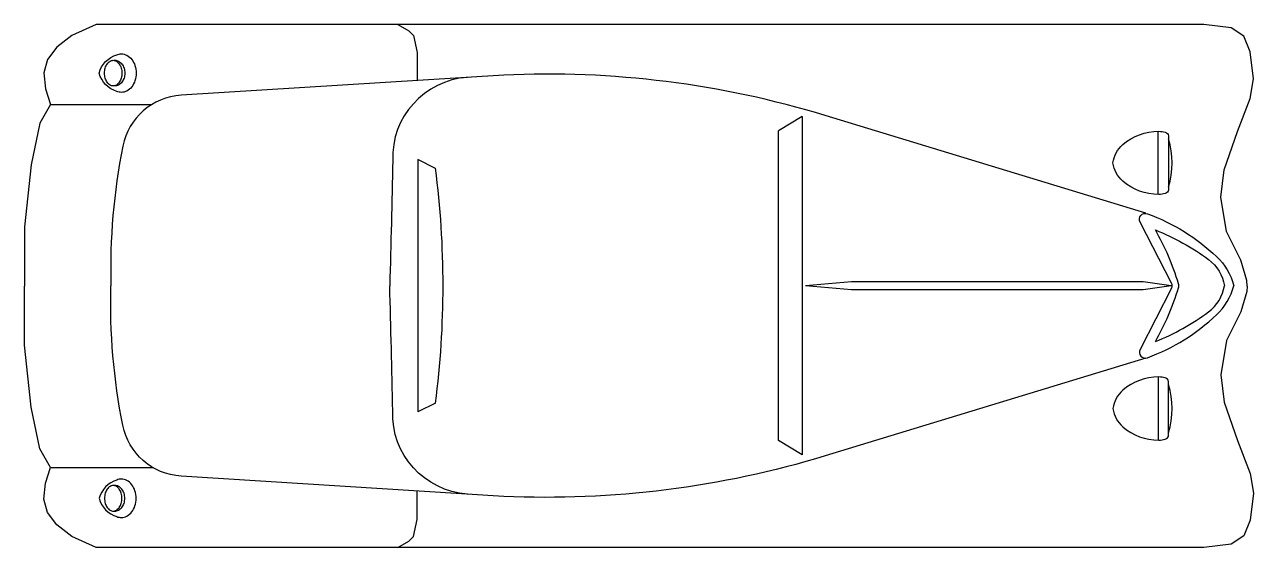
# Model space of a CAD drawing. Extents: x -3.94 to 0.02, y -0.84 to 0.84.
import ezdxf

# ---------------------------------------------------------------- set-up
doc = ezdxf.new("R2010")
doc.units = 0
doc.layers.get('0').update_dxf_attribs({"linetype": 'CONTINUOUS'})

msp = doc.modelspace()

# ---------------------------------------------------------------- linework, layer by layer
at = {"color": 0, "linetype": 'BYBLOCK'}
for p, q in [((-3.7083, 0.8405), (-3.7863, 0.8055)), ((-0.1444, 0.8405), (-3.7083, 0.8405)), ((-2.7379, 0.8405), (-2.7025, 0.8204)), ((-0.0562, 0.8302), (-0.1444, 0.8405)), ((-3.7863, 0.8055), (-3.8353, 0.7678)), ((-2.7025, 0.8204), (-2.6871, 0.805)), ((-2.6871, 0.805), (-2.675, 0.7501)), ((-0.0152, 0.8036), (-0.0562, 0.8302)), ((0.0053, 0.7523), (-0.0152, 0.8036)), ((-3.8353, 0.7678), (-3.8654, 0.7283)), ((0.0156, 0.6662), (0.0053, 0.7523)), ((-3.8654, 0.7283), (-3.8767, 0.6849)), ((-2.675, 0.7501), (-2.675, 0.6604)), ((-3.8767, 0.6849), (-3.8711, 0.6341)), ((-3.8711, 0.6341), (-3.856, 0.5832)), ((0.0053, 0.6027), (0.0156, 0.6662)), ((-0.0357, 0.4961), (0.0053, 0.6027)), ((-3.856, 0.5832), (-3.8899, 0.523)), ((-3.856, 0.5832), (-3.529, 0.5832)), ((-3.8899, 0.523), (-3.9182, 0.3892)), ((-1.4367, 0.5445), (-1.5129, 0.4985)), ((-1.4367, 0.5445), (-1.4367, -0.5445)), ((-1.5129, -0.4985), (-1.5129, 0.4985)), ((-0.2905, 0.2937), (-0.2905, 0.4969)), ((-0.0788, 0.3731), (-0.0357, 0.4961)), ((-2.6734, 0.4064), (-2.6734, -0.4064)), ((-2.6162, 0.3778), (-2.6734, 0.4064)), ((-3.9182, 0.3892), (-3.9389, 0.1896)), ((-0.089, 0.285), (-0.0788, 0.3731)), ((-0.0706, 0.1743), (-0.089, 0.285)), ((-3.9389, 0.1896), (-3.9389, -0.0009)), ((-0.0254, 0.082), (-0.0706, 0.1743)), ((-0.0058, 0.0166), (-0.0254, 0.082)), ((-0.0042, -0.0009), (-0.0058, 0.0166)), ((-3.9389, -0.1914), (-3.9389, -0.0009)), ((-0.0058, -0.0184), (-0.0254, -0.0838)), ((-0.0042, -0.0009), (-0.0058, -0.0184)), ((-0.0254, -0.0838), (-0.0706, -0.176)), ((-3.9182, -0.391), (-3.9389, -0.1914)), ((-0.0706, -0.176), (-0.089, -0.2867)), ((-0.2905, -0.2937), (-0.2905, -0.4969)), ((-0.089, -0.2867), (-0.0788, -0.3749)), ((-3.8899, -0.5247), (-3.9182, -0.391)), ((-2.6162, -0.3778), (-2.6734, -0.4064)), ((-0.0788, -0.3749), (-0.0357, -0.4979)), ((-1.4367, -0.5445), (-1.5129, -0.4985)), ((-0.0357, -0.4979), (0.0053, -0.6045)), ((-3.856, -0.585), (-3.8899, -0.5247)), ((-3.8711, -0.6359), (-3.856, -0.585)), ((-3.856, -0.585), (-3.526, -0.585)), ((0.0053, -0.6045), (0.0156, -0.668)), ((-3.8767, -0.6867), (-3.8711, -0.6359)), ((-2.675, -0.7519), (-2.675, -0.6604)), ((0.0156, -0.668), (0.0053, -0.7541)), ((-3.8654, -0.73), (-3.8767, -0.6867)), ((-3.8353, -0.7696), (-3.8654, -0.73)), ((-3.7863, -0.8073), (-3.8353, -0.7696)), ((-2.6871, -0.8067), (-2.675, -0.7519)), ((0.0053, -0.7541), (-0.0152, -0.8054)), ((-3.7083, -0.8423), (-3.7863, -0.8073)), ((-2.7379, -0.8423), (-2.7025, -0.8222)), ((-2.7025, -0.8222), (-2.6871, -0.8067)), ((-0.0152, -0.8054), (-0.0562, -0.832)), ((-0.1444, -0.8423), (-3.7083, -0.8423)), ((-0.0562, -0.832), (-0.1444, -0.8423))]:
    msp.add_line(p, q, dxfattribs=at)
for points in [[(-3.642, 0.6253, -0.261994), (-3.6989, 0.6842, -0.261994), (-3.642, 0.7432, -0.101154), (-3.6274, 0.7461, -0.12412), (-3.6099, 0.7417, -0.105677), (-3.5938, 0.728, -0.087029), (-3.5836, 0.7086, -0.077267), (-3.5798, 0.6842, -0.077267), (-3.5836, 0.6599, -0.087029), (-3.5938, 0.6404, -0.105677), (-3.6099, 0.6267, -0.12412), (-3.6274, 0.6223, -0.101154)], [(-3.6814, 0.6842, -0.068066), (-3.6792, 0.7006, -0.080296), (-3.6733, 0.7134, -0.107082), (-3.6636, 0.7227, -0.138819), (-3.6536, 0.7255, -0.138819), (-3.6436, 0.7227, -0.107082), (-3.634, 0.7134, -0.080296), (-3.6281, 0.7006, -0.068066), (-3.6258, 0.6842, -0.068066), (-3.6281, 0.6678, -0.080296), (-3.634, 0.655, -0.107082), (-3.6436, 0.6458, -0.138819), (-3.6536, 0.6429, -0.138819), (-3.6636, 0.6458, -0.107082), (-3.6733, 0.655, -0.080296), (-3.6792, 0.6678, -0.068066)], [(-0.4366, 0.3953, -0.182262), (-0.4048, 0.454, -0.182186), (-0.2889, 0.4969, -0.073376), (-0.2683, 0.4937, -0.248036), (-0.2572, 0.4826), (-0.2572, 0.3953), (-0.2572, 0.308, -0.248036), (-0.2683, 0.2969, -0.073376), (-0.2889, 0.2937, -0.182186), (-0.4048, 0.3366, -0.182262)], [(-0.4366, -0.3953, 0.182262), (-0.4048, -0.454, 0.182186), (-0.2889, -0.4969, 0.073376), (-0.2683, -0.4937, 0.248036), (-0.2572, -0.4826), (-0.2572, -0.3953), (-0.2572, -0.308, 0.248036), (-0.2683, -0.2969, 0.073376), (-0.2889, -0.2937, 0.182186), (-0.4048, -0.3366, 0.182262)], [(-3.642, -0.6253, 0.261994), (-3.6989, -0.6842, 0.261994), (-3.642, -0.7432, 0.101154), (-3.6274, -0.7461, 0.12412), (-3.6099, -0.7417, 0.105677), (-3.5938, -0.728, 0.087029), (-3.5836, -0.7086, 0.077267), (-3.5798, -0.6842, 0.077267), (-3.5836, -0.6599, 0.087029), (-3.5938, -0.6404, 0.105677), (-3.6099, -0.6267, 0.12412), (-3.6274, -0.6223, 0.101154)], [(-3.6814, -0.6842, 0.068066), (-3.6792, -0.7006, 0.080296), (-3.6733, -0.7134, 0.107082), (-3.6636, -0.7227, 0.138819), (-3.6536, -0.7255, 0.138819), (-3.6436, -0.7227, 0.107082), (-3.634, -0.7134, 0.080296), (-3.6281, -0.7006, 0.068066), (-3.6258, -0.6842, 0.068066), (-3.6281, -0.6678, 0.080296), (-3.634, -0.655, 0.107082), (-3.6436, -0.6458, 0.138819), (-3.6536, -0.6429, 0.138819), (-3.6636, -0.6458, 0.107082), (-3.6733, -0.655, 0.080296), (-3.6792, -0.6678, 0.068066)]]:
    msp.add_lwpolyline(points, format="xyb", close=True, dxfattribs=at)
for points in [[(-3.6517, 0.7254, -0.027606), (-3.6489, 0.7256, -0.121696), (-3.6368, 0.7226, -0.105271), (-3.6259, 0.7134, -0.088147), (-3.6189, 0.7004, -0.078959), (-3.6163, 0.6842, -0.078959), (-3.6189, 0.668, -0.088147), (-3.6259, 0.655, -0.105271), (-3.6368, 0.6458, -0.121696), (-3.6489, 0.6429, -0.027606), (-3.6517, 0.643, -0.105271)], [(-0.3302, 0.2334), (-1.3621, 0.5477, 0.085495), (-2.3971, 0.6779), (-3.4354, 0.6128, 0.339745), (-3.6227, 0.4493, 0.056833), (-3.6608, 0, 2.583594)], [(-2.5131, 0.6706, 0.405099), (-2.7543, 0.4032, -0.002423), (-2.7638, 0, 0.761643)], [(-0.2477, 0.0079), (-0.3493, 0.2048, -0.683731), (-0.3254, 0.2318, -0.102556), (-0.1032, 0.0937, -0.42892)], [(-0.3, 0.1794, -0.066713), (-0.1286, 0.0841, -0.196096), (-0.0778, 0, -0.002268)], [(-0.1032, 0.0937, -0.145946), (-0.0476, 0, -0.123407)], [(-0.3302, -0.2334), (-1.3621, -0.5477, -0.085495), (-2.3971, -0.6779), (-3.4354, -0.6128, -0.339745), (-3.6227, -0.4493, -0.056833), (-3.6608, 0, -2.583594)], [(-2.5131, -0.6706, -0.405099), (-2.7543, -0.4032, 0.002423), (-2.7638, 0, -0.761643)], [(-0.2477, -0.0079), (-0.3493, -0.2048, 0.683731), (-0.3254, -0.2318, 0.102556), (-0.1032, -0.0937, 0.42892)], [(-0.3, -0.1794, 0.066713), (-0.1286, -0.0841, 0.196096), (-0.0778, 0, 0.002268)], [(-0.1032, -0.0937, 0.145946), (-0.0476, 0, 0.123407)], [(-3.6517, -0.7254, 0.027606), (-3.6489, -0.7256, 0.121696), (-3.6368, -0.7226, 0.105271), (-3.6259, -0.7134, 0.088147), (-3.6189, -0.7004, 0.078959), (-3.6163, -0.6842, 0.078959), (-3.6189, -0.668, 0.088147), (-3.6259, -0.655, 0.105271), (-3.6368, -0.6458, 0.121696), (-3.6489, -0.6429, 0.027606), (-3.6517, -0.643, 0.105271)]]:
    msp.add_lwpolyline(points, format="xyb", dxfattribs=at)
for points in [[(-0.2492, 0), (-0.3397, 0.0127), (-1.2779, 0.0127), (-1.4256, 0)], [(-0.2492, 0), (-0.3397, -0.0127), (-1.2779, -0.0127), (-1.4256, 0)]]:
    msp.add_lwpolyline(points, dxfattribs=at)
for centre, radius, start, end in [((-0.5239, 0.3953), 0.2778, 343.7398, 16.2602), ((-5.568, 0), 2.9758, 352.7058, 7.2942), ((-1.0202, -0.2338), 0.8303, 16.8093, 29.8414), ((-0.2619, 0), 0.0163, 330.9454, 29.0546), ((-0.2397, 0), 0.0156, 336.0375, 23.9625), ((-1.0202, 0.2338), 0.8303, 330.1586, 343.1907), ((-0.5239, -0.3953), 0.2778, 343.7398, 16.2602)]:
    msp.add_arc(centre, radius, start, end, dxfattribs=at)

doc.saveas('drawing.dxf')
